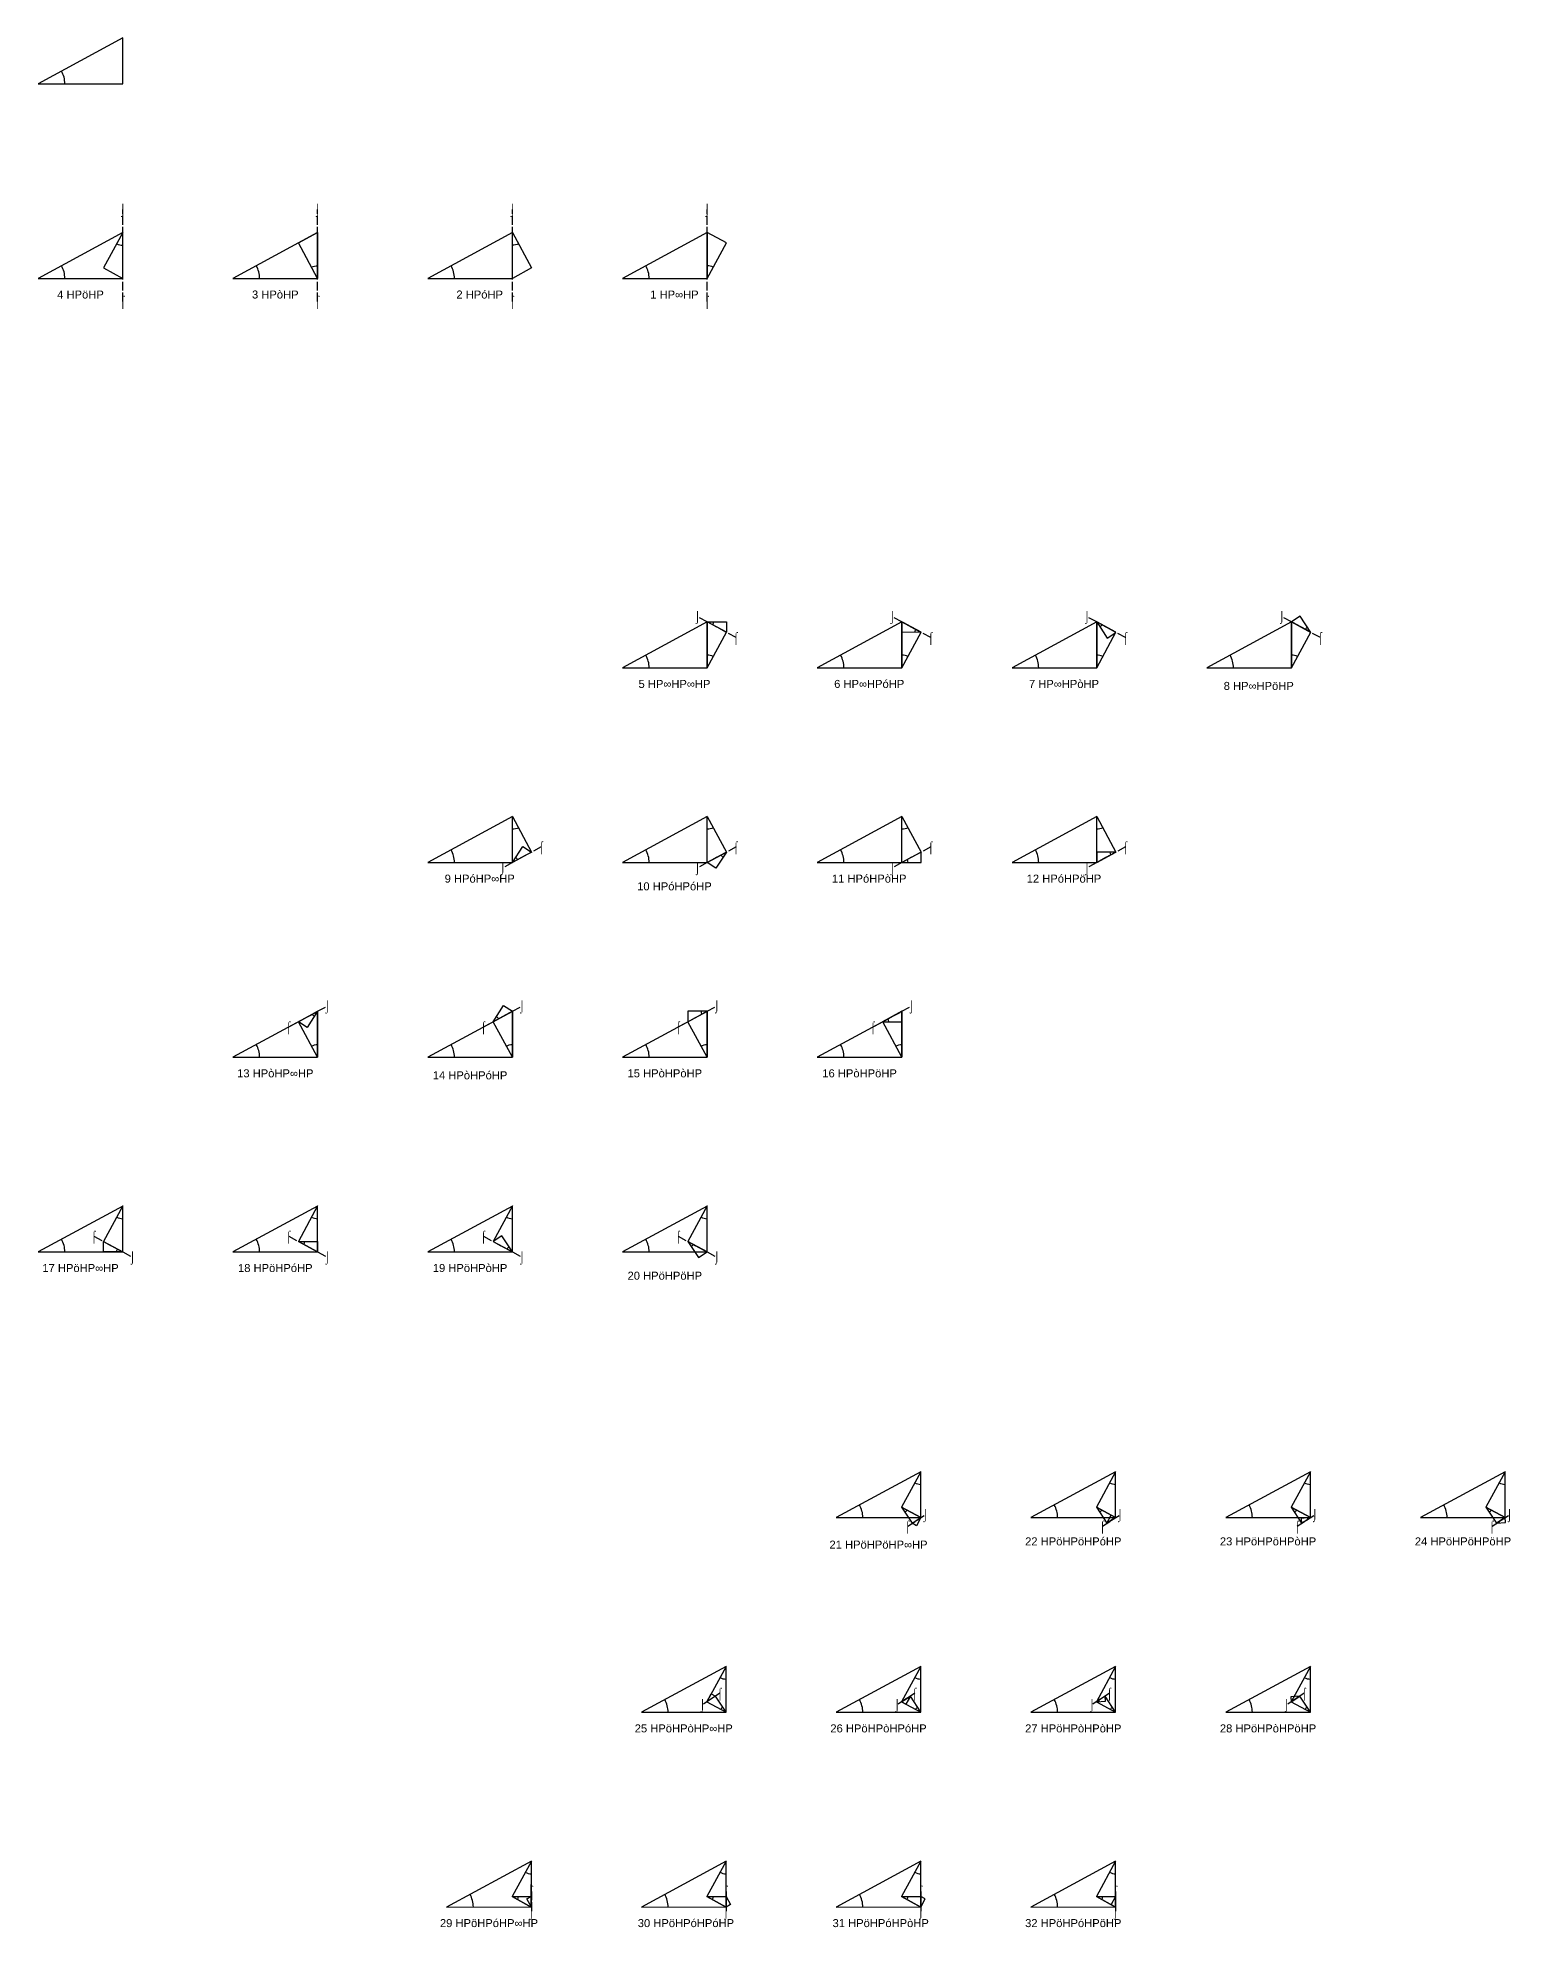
# Model space of a CAD drawing. Header units: millimetres. Extents: x 915202 to 1524453, y -2147646 to 62068.
# Drawn here: x 921316 to 1124694, y -196538 to 62068 of the extents above; entities that cross this region are included whole.
import ezdxf
from ezdxf.enums import TextEntityAlignment as Align

# ---------------------------------------------------------------- set-up
doc = ezdxf.new("R2010")
doc.units = ezdxf.units.MM
doc.linetypes.add('ACAD_ISO02W100', pattern=[15, 12, -3])
for name, color, linetype in [('BASE', 170, 'Continuous'), ('HYPOTENUSE', 20, 'Continuous'), ('PERPENDICULAR', 90, 'Continuous'), ('Standard', 7, 'Continuous')]:
    doc.layers.add(name, color=color, linetype=linetype)
doc.styles.add('Arial', font='arial_0.ttf')

# ---------------------------------------------------------------- blocks, each defined once
blk = doc.blocks.new('fundamental_block_GT')
at = {"color": 4}
blk.add_arc((0, -2), 277, 359.9799, 28.4254, dxfattribs=at)
at = {"layer": 'BASE'}
blk.add_line((0, 0), (879, -7), dxfattribs=at)
at = {"layer": 'HYPOTENUSE'}
blk.add_line((883, 469), (0, 0), dxfattribs=at)
at = {"layer": 'PERPENDICULAR'}
blk.add_line((879, -7), (883, 469), dxfattribs=at)

msp = doc.modelspace()

# ---------------------------------------------------------------- linework, layer by layer
at = {"color": 4, "linetype": 'ACAD_ISO02W100', "ltscale": 100}
for p, q in [((932956, 25986), (932956, 38563)), ((959605, 25986), (959605, 38563)), ((986253, 25986), (986253, 38563)), ((1012902, 25986), (1012902, 38563)), ((1016856, -20024), (1011584, -17163)), ((1043505, -20024), (1038232, -17163)), ((1070154, -20024), (1064881, -17163)), ((1096802, -20024), (1091530, -17163)), ((990208, -48669), (984935, -51531)), ((1016856, -48669), (1011584, -51531)), ((1043505, -48669), (1038232, -51531)), ((1070154, -48669), (1064881, -51531)), ((955650, -73322), (960923, -70460)), ((982299, -73322), (987571, -70460)), ((1008948, -73322), (1014220, -70460)), ((1035596, -73322), (1040869, -70460)), ((929002, -101967), (934274, -104828)), ((955650, -101967), (960923, -104828)), ((982299, -101967), (987571, -104828)), ((1008948, -101967), (1014220, -104828)), ((1040342, -141646), (1042741, -140086)), ((1066990, -141646), (1069389, -140086)), ((1093639, -141646), (1096038, -140086)), ((1120288, -141646), (1122687, -140086)), ((1014655, -164525), (1012256, -166084)), ((1041304, -164525), (1038905, -166084)), ((1067953, -164525), (1065554, -166084)), ((1094601, -164525), (1092202, -166084)), ((988844, -191628), (988844, -194489)), ((1015492, -191628), (1015492, -194489)), ((1042141, -191628), (1042141, -194489)), ((1068790, -191628), (1068790, -194489))]:
    msp.add_line(p, q, dxfattribs=at)

# ---------------------------------------------------------------- block references
for p, xscale, yscale, zscale, rotation in [((932956, 35419), 6.288365151230212, 6.288365151230212, 6.288365151230212, 242.0000000000004), ((959605, 29131), -6.288365151230212, 6.288365151230212, 6.288365151230212, 297.9999999999997), ((986253, 35419), -6.288365151230212, 6.288365151230212, 6.288365151230212, 117.9999999999996), ((1012902, 29131), 6.288365151230212, 6.288365151230212, 6.288365151230212, 62.00000000000034), ((1012902, -24167), 6.288365151230212, 6.288365151230212, 6.288365151230212, 62.00000000000034), ((1012902, -17878), -2.999423122772289, 2.999423122772289, 2.999423122772289, 179.5116672382092), ((1039551, -24167), 6.288365151230212, 6.288365151230212, 6.288365151230212, 62.00000000000034), ((1042187, -19309), -2.999423122772289, 2.999423122772289, 2.999423122772289, 359.5116672382092), ((1066199, -24167), 6.288365151230212, 6.288365151230212, 6.288365151230212, 62.00000000000034), ((1066199, -17878), 2.999423122772185, 2.999423122772185, 2.999423122772185, 303.5116672382087), ((1092848, -24167), 6.288365151230212, 6.288365151230212, 6.288365151230212, 62.00000000000034), ((1095484, -19309), 2.999423122772186, 2.999423122772186, 2.999423122772186, 123.5116672382087), ((986253, -44527), -6.288365151230212, 6.288365151230212, 6.288365151230212, 117.9999999999996), ((1012902, -44527), -6.288365151230212, 6.288365151230212, 6.288365151230212, 117.9999999999996), ((1039551, -44527), -6.288365151230212, 6.288365151230212, 6.288365151230212, 117.9999999999996), ((1066199, -44527), -6.288365151230212, 6.288365151230212, 6.288365151230212, 117.9999999999996), ((986253, -50815), -2.999423122772284, 2.999423122772284, 2.999423122772284, 236.4883327617896), ((1015538, -49385), -2.999423122772284, 2.999423122772284, 2.999423122772284, 56.48833276178968), ((1039551, -50815), 2.999423122772284, 2.999423122772284, 2.999423122772284, 0.488332761791204), ((1068836, -49385), 2.999423122772181, 2.999423122772181, 2.999423122772181, 180.488332761792), ((959605, -77464), -6.288365151230212, 6.288365151230212, 6.288365151230212, 297.9999999999997), ((959605, -71176), -2.999423122772292, 2.999423122772292, 2.999423122772292, 56.48833276179017), ((983617, -72606), -2.999423122772292, 2.999423122772292, 2.999423122772292, 236.4883327617901), ((986253, -77464), -6.288365151230212, 6.288365151230212, 6.288365151230212, 297.9999999999997), ((1012902, -71176), 2.999423122772292, 2.999423122772292, 2.999423122772292, 180.4883327617911), ((1012902, -77464), -6.288365151230212, 6.288365151230212, 6.288365151230212, 297.9999999999997), ((1039551, -77464), -6.288365151230212, 6.288365151230212, 6.288365151230212, 297.9999999999997), ((1036914, -72606), 2.999423122772292, 2.999423122772292, 2.999423122772292, 0.4883327617912041), ((932956, -97824), 6.288365151230212, 6.288365151230212, 6.288365151230212, 242.0000000000004), ((959605, -97824), 6.288365151230212, 6.288365151230212, 6.288365151230212, 242.0000000000004), ((986253, -97824), 6.288365151230212, 6.288365151230212, 6.288365151230212, 242.0000000000004), ((1012902, -97824), 6.288365151230212, 6.288365151230212, 6.288365151230212, 242.0000000000004), ((932956, -104113), -2.999423122772284, 2.999423122772284, 2.999423122772284, 359.5116672382093), ((956968, -102682), -2.999423122772284, 2.999423122772284, 2.999423122772284, 179.5116672382092), ((986253, -104113), 2.999423122772284, 2.999423122772284, 2.999423122772284, 123.5116672382099), ((1010266, -102682), 2.999423122772284, 2.999423122772284, 2.999423122772284, 303.5116672382099), ((1042141, -134188), 6.288365151230212, 6.288365151230212, 6.288365151230212, 242.0000000000004), ((1068790, -134188), 6.288365151230212, 6.288365151230212, 6.288365151230212, 242.0000000000004), ((1095438, -134188), 6.288365151230212, 6.288365151230212, 6.288365151230212, 242.0000000000004), ((1122087, -134188), 6.288365151230212, 6.288365151230212, 6.288365151230212, 242.0000000000004), ((1039505, -139046), 2.999423122772284, 2.999423122772284, 2.999423122772284, 303.5116672382099), ((1066153, -139046), 2.999423122772284, 2.999423122772284, 2.999423122772284, 303.5116672382099), ((1092802, -139046), 2.999423122772284, 2.999423122772284, 2.999423122772284, 303.5116672382099), ((1119451, -139046), 2.999423122772284, 2.999423122772284, 2.999423122772284, 303.5116672382099), ((1042141, -140476), -1.430664227197564, 1.430664227197563, 1.430664227197564, 61.02333447641834), ((1067590, -141256), -1.430664227197564, 1.430664227197563, 1.430664227197564, 241.0233344764183), ((1095438, -140476), 1.430664227197564, 1.430664227197564, 1.430664227197564, 185.023334476422), ((1120887, -141256), 1.430664227197564, 1.430664227197564, 1.430664227197564, 5.023334476421994), ((1015492, -160837), 6.288365151230212, 6.288365151230212, 6.288365151230212, 242.0000000000004), ((1042141, -160837), 6.288365151230212, 6.288365151230212, 6.288365151230212, 242.0000000000004), ((1068790, -160837), 6.288365151230212, 6.288365151230212, 6.288365151230212, 242.0000000000004), ((1095438, -160837), 6.288365151230212, 6.288365151230212, 6.288365151230212, 242.0000000000004), ((1012856, -165694), -1.430664227197582, 1.430664227197582, 1.430664227197582, 241.0233344764183), ((1015492, -167125), 2.999423122772284, 2.999423122772284, 2.999423122772284, 123.5116672382099), ((1040704, -164915), -1.430664227197582, 1.430664227197582, 1.430664227197582, 61.02333447641834), ((1042141, -167125), 2.999423122772284, 2.999423122772284, 2.999423122772284, 123.5116672382099), ((1066153, -165694), 1.430664227197582, 1.430664227197582, 1.430664227197582, 5.023334476421996), ((1068790, -167125), 2.999423122772284, 2.999423122772284, 2.999423122772284, 123.5116672382099), ((1094002, -164915), 1.430664227197582, 1.430664227197582, 1.430664227197582, 185.023334476422), ((1095438, -167125), 2.999423122772284, 2.999423122772284, 2.999423122772284, 123.5116672382099), ((988844, -187485), 6.288365151230212, 6.288365151230212, 6.288365151230212, 242.0000000000004), ((1015492, -187485), 6.288365151230212, 6.288365151230212, 6.288365151230212, 242.0000000000004), ((1042141, -187485), 6.288365151230212, 6.288365151230212, 6.288365151230212, 242.0000000000004), ((1068790, -187485), 6.288365151230212, 6.288365151230212, 6.288365151230212, 242.0000000000004), ((986207, -192343), -2.999423122772284, 2.999423122772284, 2.999423122772284, 179.5116672382092), ((988844, -193774), -1.430664227197519, 1.430664227197519, 1.430664227197519, 298.0000000000011), ((1012856, -192343), -2.999423122772284, 2.999423122772284, 2.999423122772284, 179.5116672382092), ((1015492, -192343), -1.430664227197519, 1.430664227197519, 1.430664227197519, 118.0000000000011), ((1039505, -192343), -2.999423122772284, 2.999423122772284, 2.999423122772284, 179.5116672382092), ((1042141, -193774), 1.430664227197519, 1.430664227197519, 1.430664227197519, 61.99999999999886), ((1066153, -192343), -2.999423122772284, 2.999423122772284, 2.999423122772284, 179.5116672382092), ((1068790, -192343), 1.430664227197519, 1.430664227197519, 1.430664227197519, 241.9999999999989)]:
    msp.add_blockref('fundamental_block_GT', p, dxfattribs=dict(xscale=xscale, yscale=yscale, zscale=zscale, rotation=rotation))
at = {"layer": 'Standard', "xscale": 13.18371388650824, "yscale": 13.18371388650824, "zscale": 13.18371388650824, "rotation": 0.4883327617913192}
for p in [(921369, 55779), (921369, 29131), (948017, 29131), (974666, 29131), (1001315, 29131), (1001315, -24167), (1027963, -24167), (1054612, -24167), (1081261, -24167), (974666, -50815), (1001315, -50815), (1027963, -50815), (1054612, -50815), (948017, -77464), (974666, -77464), (1001315, -77464), (1027963, -77464), (921369, -104113), (948017, -104113), (974666, -104113), (1001315, -104113), (1030554, -140476), (1057202, -140476), (1083851, -140476), (1110500, -140476), (1003905, -167125), (1030554, -167125), (1057202, -167125), (1083851, -167125), (977256, -193774), (1003905, -193774), (1030554, -193774), (1057202, -193774)]:
    msp.add_blockref('fundamental_block_GT', p, dxfattribs=at)

# ---------------------------------------------------------------- texts
at = {"style": 'Arial'}
for s, height, p in [('⌡', 1095, (932956, 38563)), ('⌡', 1095, (959605, 38563)), ('⌡', 1095, (986253, 38563)), ('⌡', 1095, (1012902, 38563)), ('4 HPöHP', 1095.2, (927162, 26930)), ('⌠', 1095, (932956, 25986)), ('3 HPòHP', 1095.2, (953811, 26930)), ('⌠', 1095, (959605, 25986)), ('2 HPóHP', 1095.2, (981778, 26930)), ('⌠', 1095, (986253, 25986)), ('1 HP∞HP', 1095.2, (1008426, 26930)), ('⌠', 1095, (1012902, 25986)), ('⌡', 1095, (1011584, -17163)), ('⌡', 1095, (1038232, -17163)), ('⌡', 1095, (1064881, -17163)), ('⌡', 1095, (1091530, -17163)), ('⌠', 1095, (1016856, -20024)), ('⌠', 1095, (1043505, -20024)), ('⌠', 1095, (1070154, -20024)), ('⌠', 1095, (1096802, -20024)), ('5 HP∞HP∞HP', 1095.2, (1008426, -26368)), ('6 HP∞HPóHP', 1095.2, (1035075, -26368)), ('7 HP∞HPòHP', 1095.2, (1061724, -26368)), ('8 HP∞HPöHP', 1095.2, (1088372, -26641)), ('⌠', 1095, (990208, -48669)), ('⌠', 1095, (1016856, -48669)), ('⌠', 1095, (1043505, -48669)), ('⌠', 1095, (1070154, -48669)), ('⌡', 1095, (984935, -51531)), ('⌡', 1095, (1011584, -51531)), ('⌡', 1095, (1038232, -51531)), ('⌡', 1095, (1064881, -51531)), ('9 HPóHP∞HP', 1095.2, (981778, -53016)), ('10 HPóHPóHP', 1095.21, (1008426, -54069)), ('11 HPóHPòHP', 1095.21, (1035075, -53016)), ('12 HPóHPöHP', 1095.21, (1061724, -53016)), ('⌡', 1095, (960923, -70460)), ('⌡', 1095, (987571, -70460)), ('⌡', 1095, (1014220, -70460)), ('⌡', 1095, (1040869, -70460)), ('⌠', 1095, (955650, -73322)), ('⌠', 1095, (982299, -73322)), ('⌠', 1095, (1008948, -73322)), ('⌠', 1095, (1035596, -73322)), ('13 HPòHP∞HP', 1095.21, (953811, -79665)), ('14 HPòHPóHP', 1095.21, (980460, -79938)), ('15 HPòHPòHP', 1095.21, (1007108, -79665)), ('16 HPòHPöHP', 1095.21, (1033757, -79665)), ('⌠', 1095, (929002, -101967)), ('⌠', 1095, (955650, -101967)), ('⌠', 1095, (982299, -101967)), ('⌠', 1095, (1008948, -101967)), ('17 HPöHP∞HP', 1095.21, (927162, -106314)), ('⌡', 1095, (934274, -104828)), ('18 HPöHPóHP', 1095.21, (953811, -106314)), ('⌡', 1095, (960923, -104828)), ('19 HPöHPòHP', 1095.21, (980460, -106314)), ('⌡', 1095, (987571, -104828)), ('⌡', 1095, (1014220, -104828)), ('20 HPöHPöHP', 1095.21, (1007108, -107366)), ('⌡', 1095, (1042741, -140086)), ('⌡', 1095, (1069389, -140086)), ('⌡', 1095, (1096038, -140086)), ('⌡', 1095, (1122687, -140086)), ('⌠', 1095, (1040342, -141646)), ('⌠', 1095, (1066990, -141646)), ('⌠', 1095, (1093639, -141646)), ('⌠', 1095, (1120288, -141646)), ('21 HPöHPöHP∞HP', 1095.21, (1036347, -144169)), ('22 HPöHPöHPóHP', 1095.21, (1062996, -143730)), ('23 HPöHPöHPòHP', 1095.21, (1089645, -143730)), ('24 HPöHPöHPöHP', 1095.21, (1116320, -143730)), ('⌡', 1095, (1012256, -166084)), ('⌠', 1095, (1014655, -164525)), ('⌡', 1095, (1038905, -166084)), ('⌠', 1095, (1041304, -164525)), ('⌡', 1095, (1065554, -166084)), ('⌠', 1095, (1067953, -164525)), ('⌡', 1095, (1092202, -166084)), ('⌠', 1095, (1094601, -164525)), ('25 HPöHPòHP∞HP', 1095.21, (1009699, -169326)), ('26 HPöHPòHPóHP', 1095.21, (1036347, -169326)), ('27 HPöHPòHPòHP', 1095.21, (1062996, -169326)), ('28 HPöHPòHPöHP', 1095.21, (1089645, -169326)), ('⌠', 1095, (988844, -191628)), ('⌠', 1095, (1015492, -191628)), ('⌠', 1095, (1042141, -191628)), ('⌠', 1095, (1068790, -191628)), ('⌡', 1095, (988844, -194489)), ('⌡', 1095, (1015492, -194489)), ('⌡', 1095, (1042141, -194489)), ('⌡', 1095, (1068790, -194489)), ('29 HPöHPóHP∞HP', 1095.21, (983050, -195975)), ('30 HPöHPóHPóHP', 1095.21, (1009998, -195975)), ('31 HPöHPóHPòHP', 1095.21, (1036647, -195975)), ('32 HPöHPóHPöHP', 1095.21, (1062996, -195975))]:
    msp.add_text(s, height=height, dxfattribs=at).set_placement(p, align=Align.MIDDLE_CENTER)

doc.saveas('drawing.dxf')
